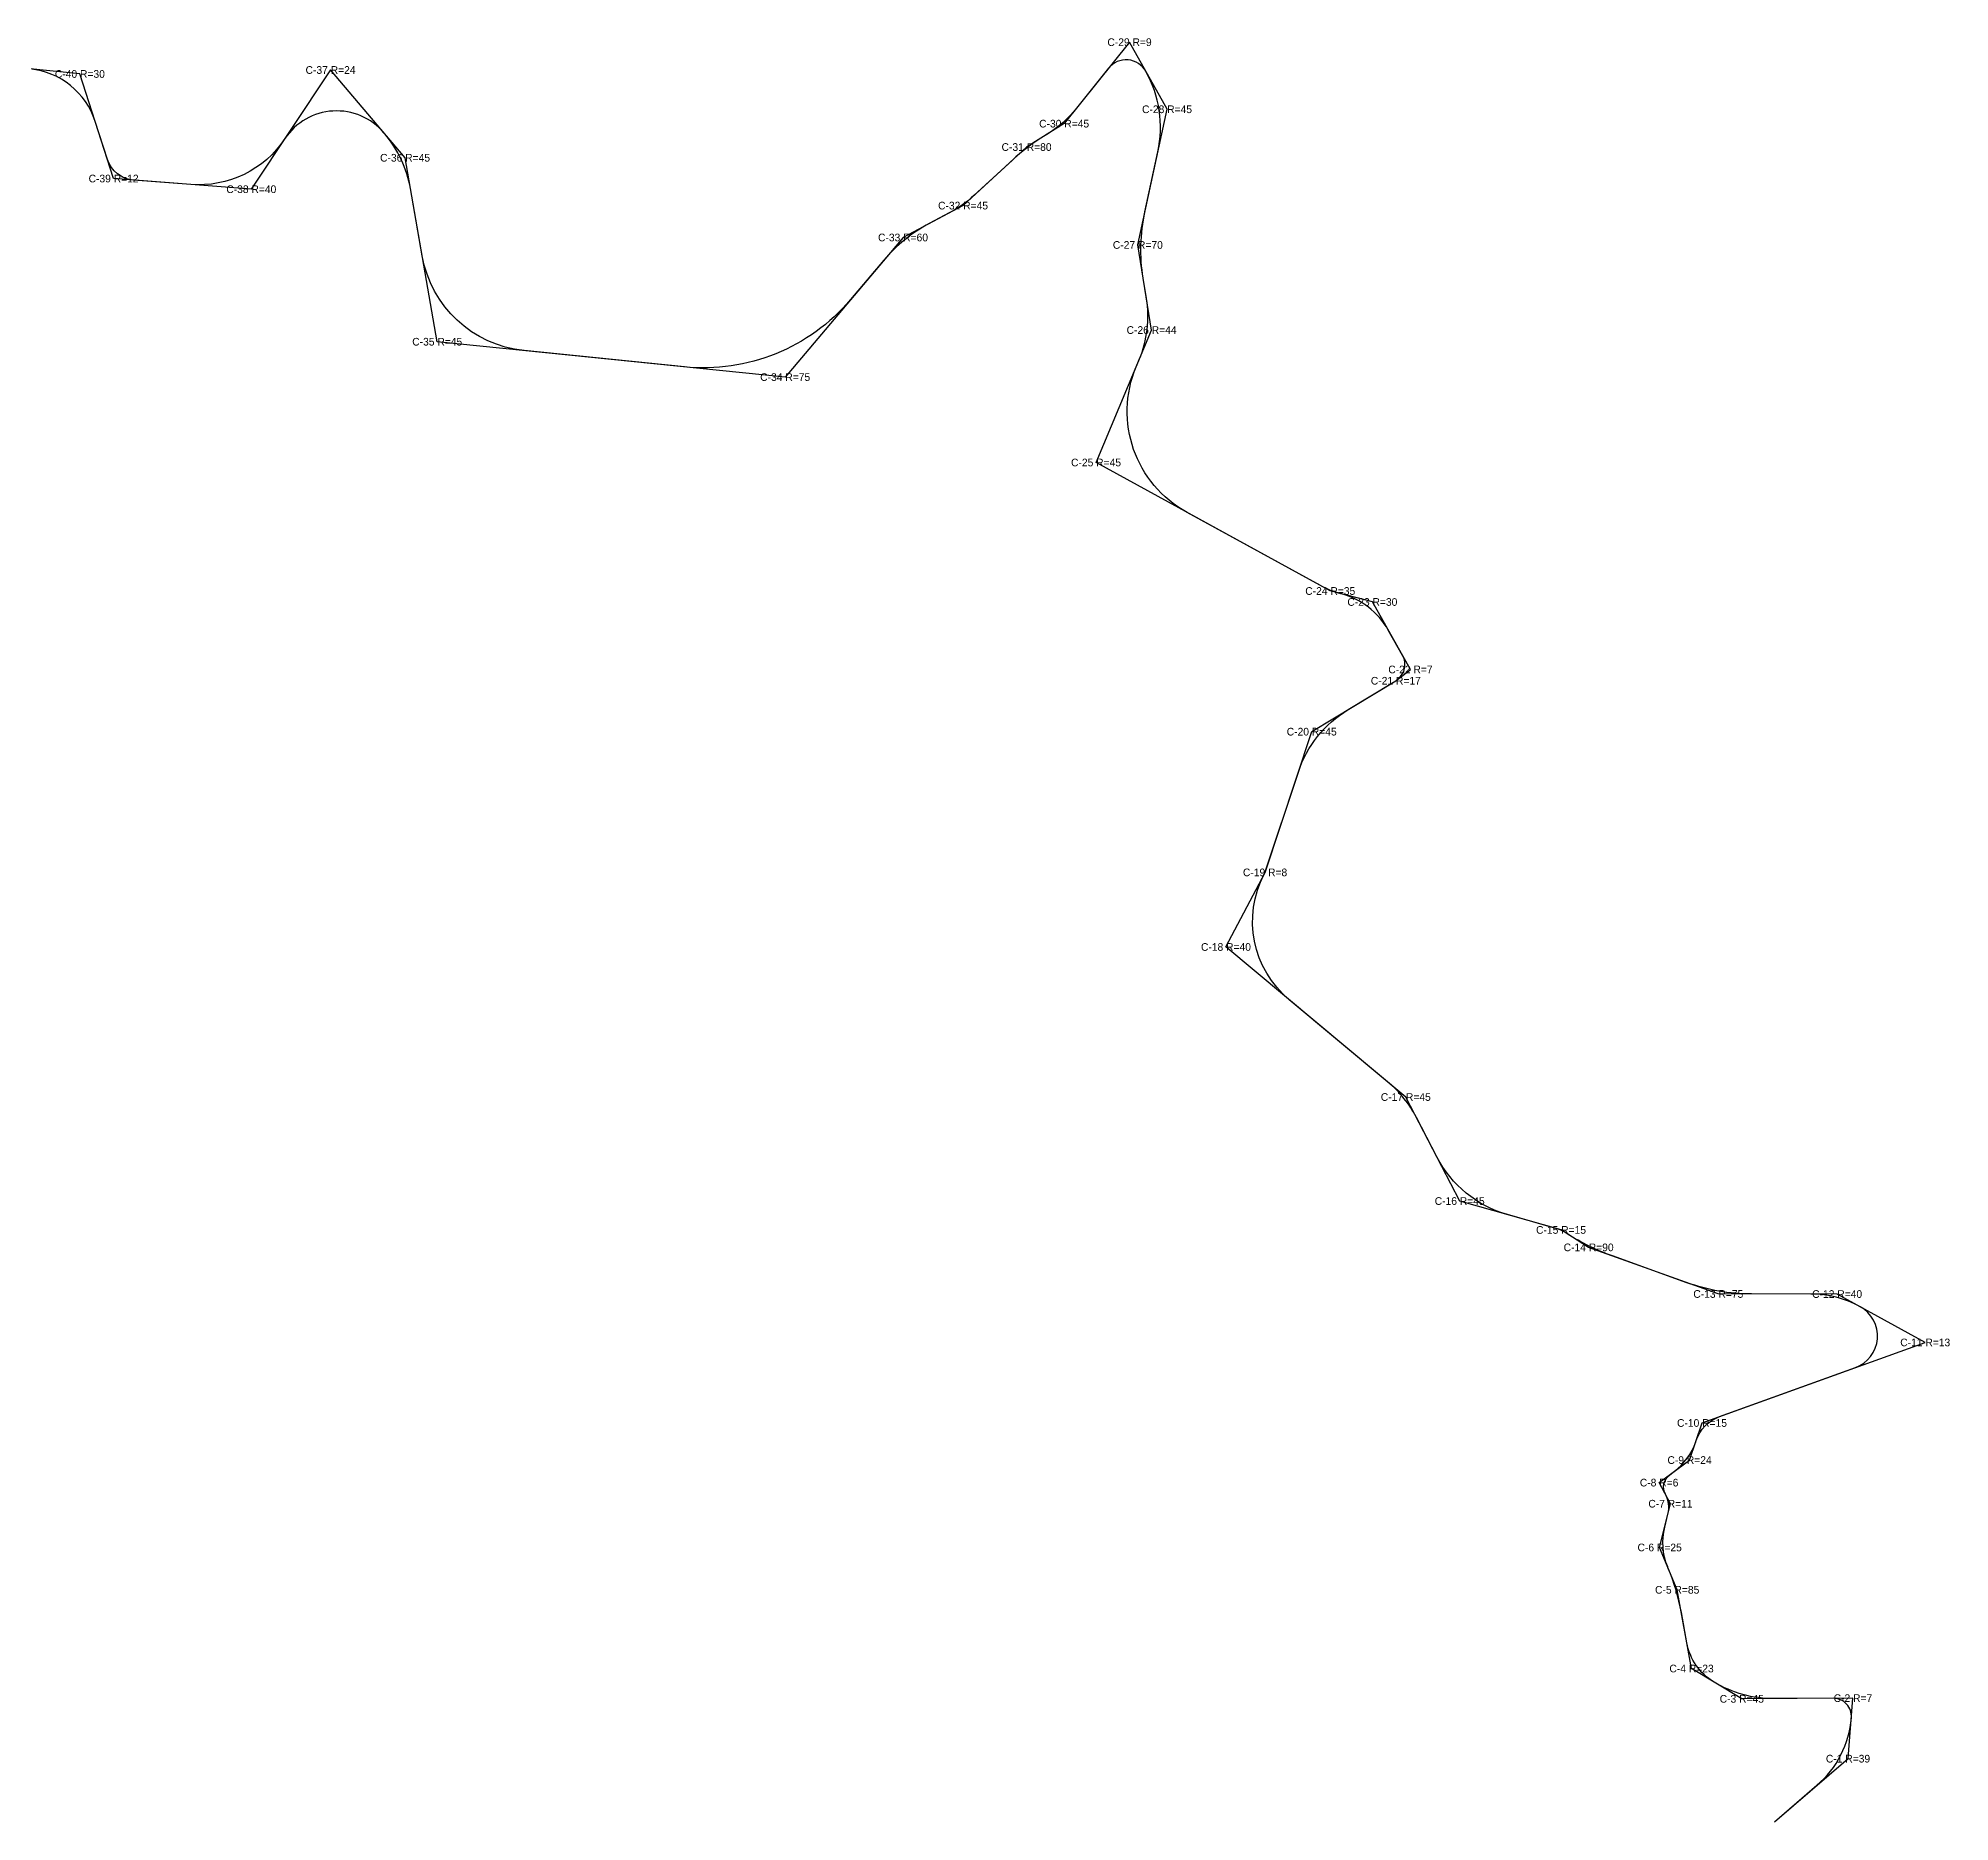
# Model space of a CAD drawing. Header units: metres. Extents: x 607202 to 613062, y 9471423 to 9472878.
# Drawn here: x 612316 to 613062, y 9472142 to 9472838 of the extents above; entities that cross this region are included whole.
import ezdxf
from ezdxf.enums import TextEntityAlignment as Align

# ---------------------------------------------------------------- set-up
doc = ezdxf.new("R2010")
doc.units = ezdxf.units.M
for name, color, linetype in [('EJE', 1, 'Continuous'), ('EJE-PI', 4, 'Continuous'), ('EJE-PI-TXT', 2, 'Continuous')]:
    doc.layers.add(name, color=color, linetype=linetype)

msp = doc.modelspace()

# ---------------------------------------------------------------- linework, layer by layer
at = {"layer": 'EJE'}
msp.add_lwpolyline([(612993.52, 9472141.81), (613010.12, 9472156.06, 0.197517), (613023.53, 9472182.36, 0.440171), (613016.4, 9472190.04), (612993.43, 9472189.89, -0.138187), (612969.91, 9472196.35, -0.215132), (612959.3, 9472211.71), (612957.16, 9472223.47, 0.053205), (612952.06, 9472240.77), (612951.83, 9472241.32, -0.160276), (612950.65, 9472256.9), (612951.91, 9472261.98, 0.18644), (612950.94, 9472269.67, -0.373131), (612952.65, 9472277.34), (612954.34, 9472278.59, 0.153851), (612962.75, 9472290.16), (612962.92, 9472290.66, -0.229239), (612972.05, 9472300.01), (613025.1, 9472319.14, 0.645632), (613026.96, 9472342.95, 0.126019), (613007.74, 9472347.89), (612984.61, 9472347.9, -0.086224), (612959.32, 9472352.32), (612930.29, 9472362.75, -0.054998), (612912.56, 9472371.42), (612912.01, 9472371.76, 0.071866), (612908.1, 9472373.51), (612889.28, 9472378.88, -0.206621), (612861.66, 9472401.45), (612853.72, 9472416.78, 0.099644), (612842.59, 9472430.63), (612804.07, 9472462.77, -0.353297), (612794.29, 9472511.94, 0.040791), (612794.81, 9472513.15), (612807.59, 9472551.73, -0.178529), (612827.01, 9472576.08), (612844.81, 9472586.85, 0.028554), (612846.45, 9472587.97, 0.372504), (612848.31, 9472597.21), (612842.73, 9472607.1, 0.203091), (612824.25, 9472621.33, -0.061653), (612816.26, 9472624.51), (612764.12, 9472653.11, -0.383879), (612744.27, 9472709.96), (612745.47, 9472712.82, 0.140209), (612748.3, 9472736.63), (612747.02, 9472744.54, -0.093276), (612747.69, 9472770.42), (612752.76, 9472793.95, 0.182386), (612748.05, 9472825.33, 0.531915), (612733.5, 9472826.55), (612720.94, 9472810.9, -0.084612), (612709.63, 9472800.87), (612707.88, 9472799.78, 0.047095), (612695.91, 9472790.67), (612680.94, 9472776.86, -0.064306), (612671.53, 9472770.19), (612663.47, 9472765.91, 0.095738), (612645.75, 9472751.61), (612632.74, 9472736.2, -0.247658), (612567.84, 9472709.95), (612505.25, 9472716.31, -0.335942), (612465.47, 9472753.33), (612460.89, 9472779.55, 0.133416), (612450.87, 9472800.92), (612450.5, 9472801.35, 0.498946), (612411.89, 9472799.09, -0.271766), (612375.06, 9472781.15), (612352.79, 9472782.87, -0.304371), (612342.56, 9472790.95), (612337.8, 9472805.71, 0.29804), (612312.34, 9472826.3)], format="xyb", dxfattribs=at)
at = {"layer": 'EJE-PI'}
msp.add_lwpolyline([(612993.52, 9472141.81), (613022.23, 9472166.45), (613024.16, 9472190.09), (612980.76, 9472189.81), (612961.14, 9472201.64), (612955.53, 9472232.39), (612948.68, 9472248.92), (612952.91, 9472266.01), (612948.47, 9472274.25), (612960.37, 9472283.05), (612965.22, 9472297.54), (613052.39, 9472328.98), (613017.99, 9472347.88), (612971.58, 9472347.91), (612920.95, 9472366.1), (612910.18, 9472372.92), (612870.6, 9472384.2), (612849.55, 9472424.82), (612779.33, 9472483.41), (612794.6, 9472512.53), (612812.81, 9472567.49), (612845.66, 9472587.37), (612851.37, 9472591.78), (612836.5, 9472618.13), (612820.06, 9472622.42), (612728.6, 9472672.6), (612750.29, 9472724.32), (612744.92, 9472757.55), (612756.32, 9472810.53), (612741.68, 9472836.73), (612716.14, 9472804.92), (612701.47, 9472795.79), (612676.67, 9472772.92), (612653.23, 9472760.47), (612607.21, 9472705.95), (612471.34, 9472719.76), (612458.78, 9472791.6), (612429.69, 9472825.87), (612398.74, 9472779.31), (612344.96, 9472783.48), (612331.8, 9472824.33), (612299.23, 9472827.62)], dxfattribs=at)

# ---------------------------------------------------------------- texts
at = {"layer": 'EJE-PI-TXT'}
for s, p in [('C-29 R=9', (612741.68, 9472836.73)), ('C-40 R=30', (612331.8, 9472824.33)), ('C-37 R=24', (612429.69, 9472825.87)), ('C-28 R=45', (612756.32, 9472810.53)), ('C-30 R=45', (612716.14, 9472804.92)), ('C-31 R=80', (612701.47, 9472795.79)), ('C-36 R=45', (612458.78, 9472791.6)), ('C-39 R=12', (612344.96, 9472783.48)), ('C-38 R=40', (612398.74, 9472779.31)), ('C-32 R=45', (612676.67, 9472772.92)), ('C-33 R=60', (612653.23, 9472760.47)), ('C-27 R=70', (612744.92, 9472757.55)), ('C-35 R=45', (612471.34, 9472719.76)), ('C-26 R=44', (612750.29, 9472724.32)), ('C-34 R=75', (612607.21, 9472705.95)), ('C-25 R=45', (612728.6, 9472672.6)), ('C-24 R=35', (612820.06, 9472622.42)), ('C-23 R=30', (612836.5, 9472618.13)), ('C-22 R=7', (612851.37, 9472591.78)), ('C-21 R=17', (612845.66, 9472587.37)), ('C-20 R=45', (612812.81, 9472567.49)), ('C-19 R=8', (612794.6, 9472512.53)), ('C-18 R=40', (612779.33, 9472483.41)), ('C-17 R=45', (612849.55, 9472424.82)), ('C-16 R=45', (612870.6, 9472384.2)), ('C-15 R=15', (612910.18, 9472372.92)), ('C-14 R=90', (612920.95, 9472366.1)), ('C-13 R=75', (612971.58, 9472347.91)), ('C-12 R=40', (613017.99, 9472347.88)), ('C-11 R=13', (613052.39, 9472328.98)), ('C-10 R=15', (612965.22, 9472297.54)), ('C-9 R=24', (612960.37, 9472283.05)), ('C-8 R=6', (612948.47, 9472274.25)), ('C-7 R=11', (612952.91, 9472266.01)), ('C-6 R=25', (612948.68, 9472248.92)), ('C-5 R=85', (612955.53, 9472232.39)), ('C-4 R=23', (612961.14, 9472201.64)), ('C-3 R=45', (612980.76, 9472189.81)), ('C-2 R=7', (613024.16, 9472190.09)), ('C-1 R=39', (613022.23, 9472166.45))]:
    msp.add_text(s, height=3, dxfattribs=at).set_placement(p, align=Align.MIDDLE_CENTER)

doc.saveas('drawing.dxf')
